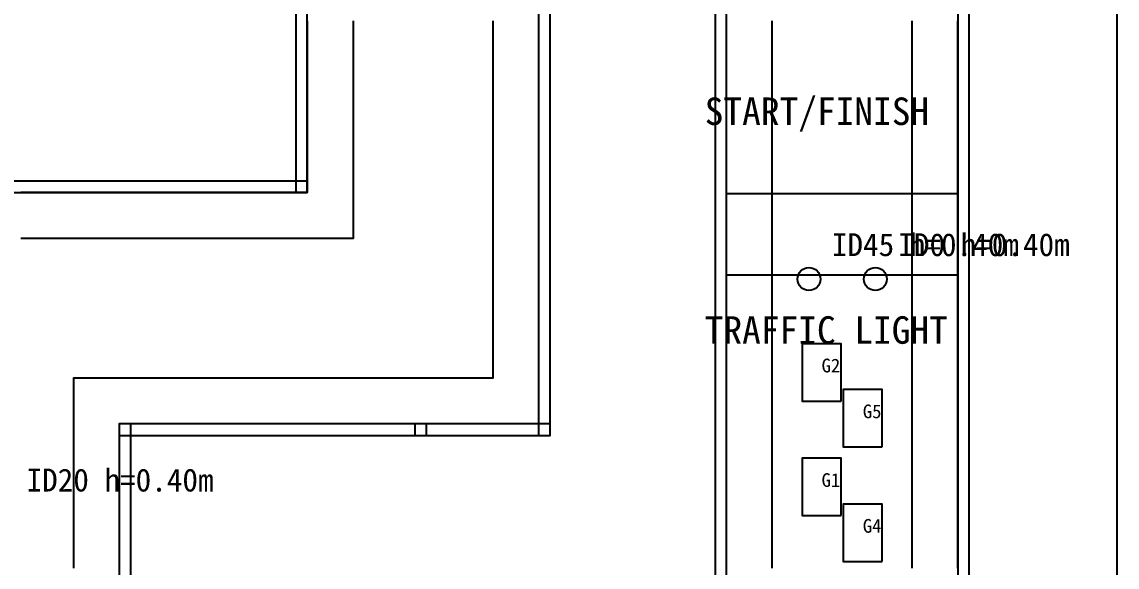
# Model space of a CAD drawing. Header units: metres. Extents: x 0 to 11, y 0 to 14.5.
# Drawn here: x 6.22 to 11, y 4.87 to 7.25 of the extents above; entities that cross this region are included whole.
import ezdxf

# ---------------------------------------------------------------- set-up
doc = ezdxf.new("R2010")
doc.units = ezdxf.units.M
for name, color, linetype in [('FEATURES', 2, 'Continuous'), ('GRASS', 3, 'Continuous'), ('GRID', 6, 'Continuous'), ('HALL', 5, 'Continuous'), ('MARKERS', 1, 'Continuous'), ('TRACK', 7, 'Continuous'), ('WALLS', 8, 'Continuous')]:
    doc.layers.add(name, color=color, linetype=linetype)

msp = doc.modelspace()

# ---------------------------------------------------------------- linework, layer by layer
at = {"layer": 'FEATURES'}
for p, q in [((10.305, 6.5), (9.295, 6.5)), ((10.305, 6.145), (9.295, 6.145))]:
    msp.add_line(p, q, dxfattribs=at)
at = {"layer": 'GRASS'}
for points in [[(7.465, 7.2544), (7.465, 7.2444), (7.465, 7.2345), (7.465, 7.2245), (7.465, 7.2145), (7.465, 7.2045), (7.465, 7.1945), (7.465, 7.1845), (7.465, 7.1745), (7.465, 7.1645), (7.465, 7.1545), (7.465, 7.1445), (7.465, 7.1345), (7.465, 7.1245), (7.465, 7.1145), (7.465, 7.1046), (7.465, 7.0946), (7.465, 7.0846), (7.465, 7.0746), (7.465, 7.0646), (7.465, 7.0546), (7.465, 7.0446), (7.465, 7.0346), (7.465, 7.0246), (7.465, 7.0146), (7.465, 7.0046), (7.465, 6.9946), (7.465, 6.9846), (7.465, 6.9746), (7.465, 6.9647), (7.465, 6.9547), (7.465, 6.9447), (7.465, 6.9347), (7.465, 6.9247), (7.465, 6.9147), (7.465, 6.9047), (7.465, 6.8947), (7.465, 6.8847), (7.465, 6.8747), (7.465, 6.8647), (7.465, 6.8547), (7.465, 6.8447), (7.465, 6.8348), (7.465, 6.8248), (7.465, 6.8148), (7.465, 6.8048), (7.465, 6.7948), (7.465, 6.7848), (7.465, 6.7748), (7.465, 6.7648), (7.465, 6.7548), (7.465, 6.7448), (7.465, 6.7348), (7.465, 6.7248), (7.465, 6.7148), (7.465, 6.7049), (7.465, 6.6949), (7.465, 6.6849), (7.465, 6.6749), (7.465, 6.6649), (7.465, 6.6549), (7.465, 6.6449), (7.465, 6.6349), (7.465, 6.6249), (7.465, 6.6149), (7.465, 6.6049), (7.465, 6.5949), (7.465, 6.5849), (7.465, 6.5749), (7.465, 6.565), (7.465, 6.555), (7.465, 6.545), (7.465, 6.535), (7.465, 6.525), (7.465, 6.515), (7.465, 6.505), (7.455, 6.505), (7.445, 6.505), (7.435, 6.505), (7.425, 6.505), (7.415, 6.505), (7.405, 6.505), (7.395, 6.505), (7.385, 6.505), (7.375, 6.505), (7.365, 6.505), (7.355, 6.505), (7.345, 6.505), (7.335, 6.505), (7.325, 6.505), (7.315, 6.505), (7.305, 6.505), (7.295, 6.505), (7.285, 6.505), (7.275, 6.505), (7.265, 6.505), (7.255, 6.505), (7.245, 6.505), (7.235, 6.505), (7.225, 6.505), (7.215, 6.505), (7.205, 6.505), (7.195, 6.505), (7.185, 6.505), (7.175, 6.505), (7.165, 6.505), (7.155, 6.505), (7.145, 6.505), (7.135, 6.505), (7.125, 6.505), (7.115, 6.505), (7.105, 6.505), (7.095, 6.505), (7.085, 6.505), (7.075, 6.505), (7.065, 6.505), (7.055, 6.505), (7.045, 6.505), (7.035, 6.505), (7.025, 6.505), (7.015, 6.505), (7.005, 6.505), (6.995, 6.505), (6.985, 6.505), (6.975, 6.505), (6.965, 6.505), (6.955, 6.505), (6.945, 6.505), (6.935, 6.505), (6.925, 6.505), (6.915, 6.505), (6.905, 6.505), (6.895, 6.505), (6.885, 6.505), (6.875, 6.505), (6.865, 6.505), (6.855, 6.505), (6.845, 6.505), (6.835, 6.505), (6.825, 6.505), (6.815, 6.505), (6.805, 6.505), (6.795, 6.505), (6.785, 6.505), (6.775, 6.505), (6.765, 6.505), (6.755, 6.505), (6.745, 6.505), (6.735, 6.505), (6.725, 6.505), (6.715, 6.505), (6.705, 6.505), (6.695, 6.505), (6.685, 6.505), (6.675, 6.505), (6.665, 6.505), (6.655, 6.505), (6.645, 6.505), (6.635, 6.505), (6.625, 6.505), (6.615, 6.505), (6.605, 6.505), (6.595, 6.505), (6.585, 6.505), (6.575, 6.505), (6.565, 6.505), (6.555, 6.505), (6.545, 6.505), (6.535, 6.505), (6.525, 6.505), (6.515, 6.505), (6.505, 6.505), (6.495, 6.505), (6.485, 6.505), (6.475, 6.505), (6.465, 6.505), (6.455, 6.505), (6.445, 6.505), (6.435, 6.505), (6.425, 6.505), (6.415, 6.505), (6.405, 6.505), (6.395, 6.505), (6.385, 6.505), (6.375, 6.505), (6.365, 6.505), (6.355, 6.505), (6.345, 6.505), (6.335, 6.505), (6.325, 6.505), (6.315, 6.505), (6.305, 6.505), (6.295, 6.505), (6.285, 6.505), (6.275, 6.505), (6.265, 6.505), (6.255, 6.505), (6.245, 6.505), (6.235, 6.505), (6.225, 6.505), (6.215, 6.505)], [(8.475, 7.255), (8.475, 7.245), (8.475, 7.235), (8.475, 7.225), (8.475, 7.215), (8.475, 7.205), (8.475, 7.195), (8.475, 7.185), (8.475, 7.175), (8.475, 7.165), (8.475, 7.155), (8.475, 7.145), (8.475, 7.135), (8.475, 7.125), (8.475, 7.115), (8.475, 7.105), (8.475, 7.095), (8.475, 7.085), (8.475, 7.075), (8.475, 7.065), (8.475, 7.055), (8.475, 7.045), (8.475, 7.035), (8.475, 7.025), (8.475, 7.015), (8.475, 7.005), (8.475, 6.995), (8.475, 6.985), (8.475, 6.975), (8.475, 6.965), (8.475, 6.955), (8.475, 6.945), (8.475, 6.935), (8.475, 6.925), (8.475, 6.915), (8.475, 6.905), (8.475, 6.895), (8.475, 6.885), (8.475, 6.875), (8.475, 6.865), (8.475, 6.855), (8.475, 6.845), (8.475, 6.835), (8.475, 6.825), (8.475, 6.815), (8.475, 6.805), (8.475, 6.795), (8.475, 6.785), (8.475, 6.775), (8.475, 6.765), (8.475, 6.755), (8.475, 6.745), (8.475, 6.735), (8.475, 6.725), (8.475, 6.715), (8.475, 6.705), (8.475, 6.695), (8.475, 6.685), (8.475, 6.675), (8.475, 6.665), (8.475, 6.655), (8.475, 6.645), (8.475, 6.635), (8.475, 6.625), (8.475, 6.615), (8.475, 6.605), (8.475, 6.595), (8.475, 6.585), (8.475, 6.575), (8.475, 6.565), (8.475, 6.555), (8.475, 6.545), (8.475, 6.535), (8.475, 6.525), (8.475, 6.515), (8.475, 6.505), (8.475, 6.495), (8.475, 6.485), (8.475, 6.475), (8.475, 6.465), (8.475, 6.455), (8.475, 6.445), (8.475, 6.435), (8.475, 6.425), (8.475, 6.415), (8.475, 6.405), (8.475, 6.395), (8.475, 6.385), (8.475, 6.375), (8.475, 6.365), (8.475, 6.355), (8.475, 6.345), (8.475, 6.335), (8.475, 6.325), (8.475, 6.315), (8.475, 6.305), (8.475, 6.295), (8.475, 6.285), (8.475, 6.275), (8.475, 6.265), (8.475, 6.255), (8.475, 6.245), (8.475, 6.235), (8.475, 6.225), (8.475, 6.215), (8.475, 6.205), (8.475, 6.195), (8.475, 6.185), (8.475, 6.175), (8.475, 6.165), (8.475, 6.155), (8.475, 6.145), (8.475, 6.135), (8.475, 6.125), (8.475, 6.115), (8.475, 6.105), (8.475, 6.095), (8.475, 6.085), (8.475, 6.075), (8.475, 6.065), (8.475, 6.055), (8.475, 6.045), (8.475, 6.035), (8.475, 6.025), (8.475, 6.015), (8.475, 6.005), (8.475, 5.995), (8.475, 5.985), (8.475, 5.975), (8.475, 5.965), (8.475, 5.955), (8.475, 5.945), (8.475, 5.935), (8.475, 5.925), (8.475, 5.915), (8.475, 5.905), (8.475, 5.895), (8.475, 5.885), (8.475, 5.875), (8.475, 5.865), (8.475, 5.855), (8.475, 5.845), (8.475, 5.835), (8.475, 5.825), (8.475, 5.815), (8.475, 5.805), (8.475, 5.795), (8.475, 5.785), (8.475, 5.775), (8.475, 5.765), (8.475, 5.755), (8.475, 5.745), (8.475, 5.735), (8.475, 5.725), (8.475, 5.715), (8.475, 5.705), (8.475, 5.695), (8.475, 5.685), (8.475, 5.675), (8.475, 5.665), (8.475, 5.655), (8.475, 5.645), (8.475, 5.635), (8.475, 5.625), (8.475, 5.615), (8.475, 5.605), (8.475, 5.595), (8.475, 5.585), (8.475, 5.575), (8.475, 5.565), (8.475, 5.555), (8.475, 5.545), (8.475, 5.535), (8.475, 5.525), (8.475, 5.515), (8.475, 5.505), (8.475, 5.495), (8.4651, 5.495), (8.4552, 5.495), (8.4453, 5.495), (8.4354, 5.495), (8.4255, 5.495), (8.4156, 5.495), (8.4057, 5.495), (8.3958, 5.495), (8.3859, 5.495), (8.376, 5.495), (8.3661, 5.495), (8.3562, 5.495), (8.3463, 5.495), (8.3363, 5.495), (8.3264, 5.495), (8.3165, 5.495), (8.3066, 5.495), (8.2967, 5.495), (8.2868, 5.495), (8.2769, 5.495), (8.267, 5.495), (8.2571, 5.495), (8.2472, 5.495), (8.2373, 5.495), (8.2274, 5.495), (8.2175, 5.495), (8.2076, 5.495), (8.1977, 5.495), (8.1878, 5.495), (8.1779, 5.495), (8.168, 5.495), (8.1581, 5.495), (8.1482, 5.495), (8.1383, 5.495), (8.1284, 5.495), (8.1185, 5.495), (8.1086, 5.495), (8.0987, 5.495), (8.0888, 5.495), (8.0788, 5.495), (8.0689, 5.495), (8.059, 5.495), (8.0491, 5.495), (8.0392, 5.495), (8.0293, 5.495), (8.0194, 5.495), (8.0095, 5.495), (7.9996, 5.495), (7.9897, 5.495), (7.9798, 5.495), (7.9699, 5.495), (7.96, 5.495), (7.95, 5.495), (7.9401, 5.495), (7.9301, 5.495), (7.9202, 5.495), (7.9102, 5.495), (7.9002, 5.495), (7.8903, 5.495), (7.8803, 5.495), (7.8703, 5.495), (7.8604, 5.495), (7.8504, 5.495), (7.8405, 5.495), (7.8305, 5.495), (7.8205, 5.495), (7.8106, 5.495), (7.8006, 5.495), (7.7906, 5.495), (7.7807, 5.495), (7.7707, 5.495), (7.7608, 5.495), (7.7508, 5.495), (7.7408, 5.495), (7.7309, 5.495), (7.7209, 5.495), (7.7109, 5.495), (7.701, 5.495), (7.691, 5.495), (7.6811, 5.495), (7.6711, 5.495), (7.6611, 5.495), (7.6512, 5.495), (7.6412, 5.495), (7.6313, 5.495), (7.6213, 5.495), (7.6113, 5.495), (7.6014, 5.495), (7.5914, 5.495), (7.5814, 5.495), (7.5715, 5.495), (7.5615, 5.495), (7.5516, 5.495), (7.5416, 5.495), (7.5316, 5.495), (7.5217, 5.495), (7.5117, 5.495), (7.5017, 5.495), (7.4918, 5.495), (7.4818, 5.495), (7.4719, 5.495), (7.4619, 5.495), (7.4519, 5.495), (7.442, 5.495), (7.432, 5.495), (7.422, 5.495), (7.4121, 5.495), (7.4021, 5.495), (7.3922, 5.495), (7.3822, 5.495), (7.3722, 5.495), (7.3623, 5.495), (7.3523, 5.495), (7.3423, 5.495), (7.3324, 5.495), (7.3224, 5.495), (7.3125, 5.495), (7.3025, 5.495), (7.2925, 5.495), (7.2826, 5.495), (7.2726, 5.495), (7.2627, 5.495), (7.2527, 5.495), (7.2427, 5.495), (7.2328, 5.495), (7.2228, 5.495), (7.2128, 5.495), (7.2029, 5.495), (7.1929, 5.495), (7.183, 5.495), (7.173, 5.495), (7.163, 5.495), (7.1531, 5.495), (7.1431, 5.495), (7.1331, 5.495), (7.1232, 5.495), (7.1132, 5.495), (7.1033, 5.495), (7.0933, 5.495), (7.0833, 5.495), (7.0734, 5.495), (7.0634, 5.495), (7.0534, 5.495), (7.0435, 5.495), (7.0335, 5.495), (7.0236, 5.495), (7.0136, 5.495), (7.0036, 5.495), (6.9937, 5.495), (6.9837, 5.495), (6.9738, 5.495), (6.9638, 5.495), (6.9538, 5.495), (6.9439, 5.495), (6.9339, 5.495), (6.9239, 5.495), (6.914, 5.495), (6.904, 5.495), (6.8941, 5.495), (6.8841, 5.495), (6.8741, 5.495), (6.8642, 5.495), (6.8542, 5.495), (6.8442, 5.495), (6.8343, 5.495), (6.8243, 5.495), (6.8144, 5.495), (6.8044, 5.495), (6.7944, 5.495), (6.7845, 5.495), (6.7745, 5.495), (6.7645, 5.495), (6.7546, 5.495), (6.7446, 5.495), (6.7347, 5.495), (6.7247, 5.495), (6.7147, 5.495), (6.7048, 5.495), (6.6948, 5.495), (6.6848, 5.495), (6.6749, 5.495), (6.6649, 5.495), (6.655, 5.495), (6.645, 5.495), (6.645, 5.485), (6.645, 5.475), (6.645, 5.465), (6.645, 5.455), (6.645, 5.445), (6.645, 5.435), (6.645, 5.425), (6.645, 5.415), (6.645, 5.405), (6.645, 5.395), (6.645, 5.385), (6.645, 5.375), (6.645, 5.365), (6.645, 5.355), (6.645, 5.345), (6.645, 5.335), (6.645, 5.325), (6.645, 5.315), (6.645, 5.305), (6.645, 5.295), (6.645, 5.285), (6.645, 5.275), (6.645, 5.265), (6.645, 5.255), (6.645, 5.245), (6.645, 5.235), (6.645, 5.225), (6.645, 5.215), (6.645, 5.205), (6.645, 5.195), (6.645, 5.185), (6.645, 5.175), (6.645, 5.165), (6.645, 5.155), (6.645, 5.145), (6.645, 5.135), (6.645, 5.125), (6.645, 5.115), (6.645, 5.105), (6.645, 5.095), (6.645, 5.085), (6.645, 5.075), (6.645, 5.065), (6.645, 5.055), (6.645, 5.045), (6.645, 5.035), (6.645, 5.025), (6.645, 5.015), (6.645, 5.005), (6.645, 4.995), (6.645, 4.985), (6.645, 4.975), (6.645, 4.965), (6.645, 4.955), (6.645, 4.945), (6.645, 4.935), (6.645, 4.925), (6.645, 4.915), (6.645, 4.905), (6.645, 4.895), (6.645, 4.885), (6.645, 4.875), (6.645, 4.865)], [(9.295, 4.865), (9.295, 4.875), (9.295, 4.885), (9.295, 4.895), (9.295, 4.905), (9.295, 4.915), (9.295, 4.925), (9.295, 4.935), (9.295, 4.945), (9.295, 4.955), (9.295, 4.965), (9.295, 4.975), (9.295, 4.985), (9.295, 4.995), (9.295, 5.005), (9.295, 5.015), (9.295, 5.025), (9.295, 5.035), (9.295, 5.045), (9.295, 5.055), (9.295, 5.065), (9.295, 5.075), (9.295, 5.085), (9.295, 5.095), (9.295, 5.105), (9.295, 5.115), (9.295, 5.125), (9.295, 5.135), (9.295, 5.145), (9.295, 5.155), (9.295, 5.165), (9.295, 5.175), (9.295, 5.185), (9.295, 5.195), (9.295, 5.205), (9.295, 5.215), (9.295, 5.225), (9.295, 5.235), (9.295, 5.245), (9.295, 5.255), (9.295, 5.265), (9.295, 5.275), (9.295, 5.285), (9.295, 5.295), (9.295, 5.305), (9.295, 5.315), (9.295, 5.325), (9.295, 5.335), (9.295, 5.345), (9.295, 5.355), (9.295, 5.365), (9.295, 5.375), (9.295, 5.385), (9.295, 5.395), (9.295, 5.405), (9.295, 5.415), (9.295, 5.425), (9.295, 5.435), (9.295, 5.445), (9.295, 5.455), (9.295, 5.465), (9.295, 5.475), (9.295, 5.485), (9.295, 5.495), (9.295, 5.505), (9.295, 5.515), (9.295, 5.525), (9.295, 5.535), (9.295, 5.545), (9.295, 5.555), (9.295, 5.565), (9.295, 5.575), (9.295, 5.585), (9.295, 5.595), (9.295, 5.605), (9.295, 5.615), (9.295, 5.625), (9.295, 5.635), (9.295, 5.645), (9.295, 5.655), (9.295, 5.665), (9.295, 5.675), (9.295, 5.685), (9.295, 5.695), (9.295, 5.705), (9.295, 5.715), (9.295, 5.725), (9.295, 5.735), (9.295, 5.745), (9.295, 5.755), (9.295, 5.765), (9.295, 5.775), (9.295, 5.785), (9.295, 5.795), (9.295, 5.805), (9.295, 5.815), (9.295, 5.825), (9.295, 5.835), (9.295, 5.845), (9.295, 5.855), (9.295, 5.865), (9.295, 5.875), (9.295, 5.885), (9.295, 5.895), (9.295, 5.905), (9.295, 5.915), (9.295, 5.925), (9.295, 5.935), (9.295, 5.945), (9.295, 5.955), (9.295, 5.965), (9.295, 5.975), (9.295, 5.985), (9.295, 5.995), (9.295, 6.005), (9.295, 6.015), (9.295, 6.025), (9.295, 6.035), (9.295, 6.045), (9.295, 6.055), (9.295, 6.065), (9.295, 6.075), (9.295, 6.085), (9.295, 6.095), (9.295, 6.105), (9.295, 6.115), (9.295, 6.125), (9.295, 6.135), (9.295, 6.145), (9.295, 6.155), (9.295, 6.165), (9.295, 6.175), (9.295, 6.185), (9.295, 6.195), (9.295, 6.205), (9.295, 6.215), (9.295, 6.225), (9.295, 6.235), (9.295, 6.245), (9.295, 6.255), (9.295, 6.265), (9.295, 6.275), (9.295, 6.285), (9.295, 6.295), (9.295, 6.305), (9.295, 6.315), (9.295, 6.325), (9.295, 6.335), (9.295, 6.345), (9.295, 6.355), (9.295, 6.365), (9.295, 6.375), (9.295, 6.385), (9.295, 6.395), (9.295, 6.405), (9.295, 6.415), (9.295, 6.425), (9.295, 6.435), (9.295, 6.445), (9.295, 6.455), (9.295, 6.465), (9.295, 6.475), (9.295, 6.485), (9.295, 6.495), (9.295, 6.505), (9.295, 6.515), (9.295, 6.525), (9.295, 6.535), (9.295, 6.545), (9.295, 6.555), (9.295, 6.565), (9.295, 6.575), (9.295, 6.585), (9.295, 6.595), (9.295, 6.605), (9.295, 6.615), (9.295, 6.625), (9.295, 6.635), (9.295, 6.645), (9.295, 6.655), (9.295, 6.665), (9.295, 6.675), (9.295, 6.685), (9.295, 6.695), (9.295, 6.705), (9.295, 6.715), (9.295, 6.725), (9.295, 6.735), (9.295, 6.745), (9.295, 6.755), (9.295, 6.765), (9.295, 6.775), (9.295, 6.785), (9.295, 6.795), (9.295, 6.805), (9.295, 6.815), (9.295, 6.825), (9.295, 6.835), (9.295, 6.845), (9.295, 6.855), (9.295, 6.865), (9.295, 6.875), (9.295, 6.885), (9.295, 6.895), (9.295, 6.905), (9.295, 6.915), (9.295, 6.925), (9.295, 6.935), (9.295, 6.945), (9.295, 6.955), (9.295, 6.965), (9.295, 6.975), (9.295, 6.985), (9.295, 6.995), (9.295, 7.005), (9.295, 7.015), (9.295, 7.025), (9.295, 7.035), (9.295, 7.045), (9.295, 7.055), (9.295, 7.065), (9.295, 7.075), (9.295, 7.085), (9.295, 7.095), (9.295, 7.105), (9.295, 7.115), (9.295, 7.125), (9.295, 7.135), (9.295, 7.145), (9.295, 7.155), (9.295, 7.165), (9.295, 7.175), (9.295, 7.185), (9.295, 7.195), (9.295, 7.205), (9.295, 7.215), (9.295, 7.225), (9.295, 7.235), (9.295, 7.245), (9.295, 7.255)], [(10.305, 4.865), (10.305, 4.875), (10.305, 4.885), (10.305, 4.895), (10.305, 4.905), (10.305, 4.915), (10.305, 4.925), (10.305, 4.935), (10.305, 4.945), (10.305, 4.955), (10.305, 4.965), (10.305, 4.975), (10.305, 4.985), (10.305, 4.995), (10.305, 5.005), (10.305, 5.015), (10.305, 5.025), (10.305, 5.035), (10.305, 5.045), (10.305, 5.055), (10.305, 5.065), (10.305, 5.075), (10.305, 5.085), (10.305, 5.095), (10.305, 5.105), (10.305, 5.115), (10.305, 5.125), (10.305, 5.135), (10.305, 5.145), (10.305, 5.155), (10.305, 5.165), (10.305, 5.175), (10.305, 5.185), (10.305, 5.195), (10.305, 5.205), (10.305, 5.215), (10.305, 5.225), (10.305, 5.235), (10.305, 5.245), (10.305, 5.255), (10.305, 5.265), (10.305, 5.275), (10.305, 5.285), (10.305, 5.295), (10.305, 5.305), (10.305, 5.315), (10.305, 5.325), (10.305, 5.335), (10.305, 5.345), (10.305, 5.355), (10.305, 5.365), (10.305, 5.375), (10.305, 5.385), (10.305, 5.395), (10.305, 5.405), (10.305, 5.415), (10.305, 5.425), (10.305, 5.435), (10.305, 5.445), (10.305, 5.455), (10.305, 5.465), (10.305, 5.475), (10.305, 5.485), (10.305, 5.495), (10.305, 5.505), (10.305, 5.515), (10.305, 5.525), (10.305, 5.535), (10.305, 5.545), (10.305, 5.555), (10.305, 5.565), (10.305, 5.575), (10.305, 5.585), (10.305, 5.595), (10.305, 5.605), (10.305, 5.615), (10.305, 5.625), (10.305, 5.635), (10.305, 5.645), (10.305, 5.655), (10.305, 5.665), (10.305, 5.675), (10.305, 5.685), (10.305, 5.695), (10.305, 5.705), (10.305, 5.715), (10.305, 5.725), (10.305, 5.735), (10.305, 5.745), (10.305, 5.755), (10.305, 5.765), (10.305, 5.775), (10.305, 5.785), (10.305, 5.795), (10.305, 5.805), (10.305, 5.815), (10.305, 5.825), (10.305, 5.835), (10.305, 5.845), (10.305, 5.855), (10.305, 5.865), (10.305, 5.875), (10.305, 5.885), (10.305, 5.895), (10.305, 5.905), (10.305, 5.915), (10.305, 5.925), (10.305, 5.935), (10.305, 5.945), (10.305, 5.955), (10.305, 5.965), (10.305, 5.975), (10.305, 5.985), (10.305, 5.995), (10.305, 6.005), (10.305, 6.015), (10.305, 6.025), (10.305, 6.035), (10.305, 6.045), (10.305, 6.055), (10.305, 6.065), (10.305, 6.075), (10.305, 6.085), (10.305, 6.095), (10.305, 6.105), (10.305, 6.115), (10.305, 6.125), (10.305, 6.135), (10.305, 6.145), (10.305, 6.155), (10.305, 6.165), (10.305, 6.175), (10.305, 6.185), (10.305, 6.195), (10.305, 6.205), (10.305, 6.215), (10.305, 6.225), (10.305, 6.235), (10.305, 6.245), (10.305, 6.255), (10.305, 6.265), (10.305, 6.275), (10.305, 6.285), (10.305, 6.295), (10.305, 6.305), (10.305, 6.315), (10.305, 6.325), (10.305, 6.335), (10.305, 6.345), (10.305, 6.355), (10.305, 6.365), (10.305, 6.375), (10.305, 6.385), (10.305, 6.395), (10.305, 6.405), (10.305, 6.415), (10.305, 6.425), (10.305, 6.435), (10.305, 6.445), (10.305, 6.455), (10.305, 6.465), (10.305, 6.475), (10.305, 6.485), (10.305, 6.495), (10.305, 6.505), (10.305, 6.515), (10.305, 6.525), (10.305, 6.535), (10.305, 6.545), (10.305, 6.555), (10.305, 6.565), (10.305, 6.575), (10.305, 6.585), (10.305, 6.595), (10.305, 6.605), (10.305, 6.615), (10.305, 6.625), (10.305, 6.635), (10.305, 6.645), (10.305, 6.655), (10.305, 6.665), (10.305, 6.675), (10.305, 6.685), (10.305, 6.695), (10.305, 6.705), (10.305, 6.715), (10.305, 6.725), (10.305, 6.735), (10.305, 6.745), (10.305, 6.755), (10.305, 6.765), (10.305, 6.775), (10.305, 6.785), (10.305, 6.795), (10.305, 6.805), (10.305, 6.815), (10.305, 6.825), (10.305, 6.835), (10.305, 6.845), (10.305, 6.855), (10.305, 6.865), (10.305, 6.875), (10.305, 6.885), (10.305, 6.895), (10.305, 6.905), (10.305, 6.915), (10.305, 6.925), (10.305, 6.935), (10.305, 6.945), (10.305, 6.955), (10.305, 6.965), (10.305, 6.975), (10.305, 6.985), (10.305, 6.995), (10.305, 7.005), (10.305, 7.015), (10.305, 7.025), (10.305, 7.035), (10.305, 7.045), (10.305, 7.055), (10.305, 7.065), (10.305, 7.075), (10.305, 7.085), (10.305, 7.095), (10.305, 7.105), (10.305, 7.115), (10.305, 7.125), (10.305, 7.135), (10.305, 7.145), (10.305, 7.155), (10.305, 7.165), (10.305, 7.175), (10.305, 7.185), (10.305, 7.195), (10.305, 7.205), (10.305, 7.215), (10.305, 7.225), (10.305, 7.235), (10.305, 7.245), (10.305, 7.255)]]:
    msp.add_lwpolyline(points, dxfattribs=at)
at = {"layer": 'GRID'}
for points in [[(9.795, 5.595), (9.795, 5.845), (9.625, 5.845), (9.625, 5.595), (9.795, 5.595)], [(9.975, 5.395), (9.975, 5.645), (9.805, 5.645), (9.805, 5.395), (9.975, 5.395)], [(9.795, 5.095), (9.795, 5.345), (9.625, 5.345), (9.625, 5.095), (9.795, 5.095)], [(9.975, 4.895), (9.975, 5.145), (9.805, 5.145), (9.805, 4.895), (9.975, 4.895)]]:
    msp.add_lwpolyline(points, dxfattribs=at)
at = {"layer": 'HALL'}
msp.add_lwpolyline([(0, 0), (11, 0), (11, 14.5), (0, 14.5), (0, 0)], dxfattribs=at)
at = {"layer": 'MARKERS'}
for centre in [(9.655, 6.1275), (9.945, 6.1275)]:
    msp.add_circle(centre, 0.05, dxfattribs=at)
at = {"layer": 'TRACK'}
for points in [[(7.665, 7.2543), (7.665, 7.2443), (7.665, 7.2343), (7.665, 7.2243), (7.665, 7.2143), (7.665, 7.2043), (7.665, 7.1944), (7.665, 7.1844), (7.665, 7.1744), (7.665, 7.1644), (7.665, 7.1544), (7.665, 7.1444), (7.665, 7.1344), (7.665, 7.1244), (7.665, 7.1144), (7.665, 7.1044), (7.665, 7.0944), (7.665, 7.0844), (7.665, 7.0744), (7.665, 7.0644), (7.665, 7.0545), (7.665, 7.0445), (7.665, 7.0345), (7.665, 7.0245), (7.665, 7.0145), (7.665, 7.0045), (7.665, 6.9945), (7.665, 6.9845), (7.665, 6.9745), (7.665, 6.9645), (7.665, 6.9545), (7.665, 6.9445), (7.665, 6.9345), (7.665, 6.9246), (7.665, 6.9146), (7.665, 6.9046), (7.665, 6.8946), (7.665, 6.8846), (7.665, 6.8746), (7.665, 6.8646), (7.665, 6.8546), (7.665, 6.8446), (7.665, 6.8346), (7.665, 6.8246), (7.665, 6.8146), (7.665, 6.8046), (7.665, 6.7946), (7.665, 6.7847), (7.665, 6.7747), (7.665, 6.7647), (7.665, 6.7547), (7.665, 6.7447), (7.665, 6.7347), (7.665, 6.7247), (7.665, 6.7147), (7.665, 6.7047), (7.665, 6.6947), (7.665, 6.6847), (7.665, 6.6747), (7.665, 6.6647), (7.665, 6.6547), (7.665, 6.6448), (7.665, 6.6348), (7.665, 6.6248), (7.665, 6.6148), (7.665, 6.6048), (7.665, 6.5948), (7.665, 6.5848), (7.665, 6.5748), (7.665, 6.5648), (7.665, 6.5548), (7.665, 6.5448), (7.665, 6.5348), (7.665, 6.5248), (7.665, 6.5148), (7.665, 6.5049), (7.665, 6.4949), (7.665, 6.4849), (7.665, 6.4749), (7.665, 6.4649), (7.665, 6.4549), (7.665, 6.4449), (7.665, 6.4349), (7.665, 6.4249), (7.665, 6.4149), (7.665, 6.4049), (7.665, 6.3949), (7.665, 6.3849), (7.665, 6.3749), (7.665, 6.365), (7.665, 6.355), (7.665, 6.345), (7.665, 6.335), (7.665, 6.325), (7.665, 6.315), (7.665, 6.305), (7.655, 6.305), (7.645, 6.305), (7.635, 6.305), (7.625, 6.305), (7.615, 6.305), (7.605, 6.305), (7.595, 6.305), (7.585, 6.305), (7.575, 6.305), (7.565, 6.305), (7.555, 6.305), (7.545, 6.305), (7.535, 6.305), (7.525, 6.305), (7.515, 6.305), (7.505, 6.305), (7.495, 6.305), (7.485, 6.305), (7.475, 6.305), (7.465, 6.305), (7.455, 6.305), (7.445, 6.305), (7.435, 6.305), (7.425, 6.305), (7.415, 6.305), (7.405, 6.305), (7.395, 6.305), (7.385, 6.305), (7.375, 6.305), (7.365, 6.305), (7.355, 6.305), (7.345, 6.305), (7.335, 6.305), (7.325, 6.305), (7.315, 6.305), (7.305, 6.305), (7.295, 6.305), (7.285, 6.305), (7.275, 6.305), (7.265, 6.305), (7.255, 6.305), (7.245, 6.305), (7.235, 6.305), (7.225, 6.305), (7.215, 6.305), (7.205, 6.305), (7.195, 6.305), (7.185, 6.305), (7.175, 6.305), (7.165, 6.305), (7.155, 6.305), (7.145, 6.305), (7.135, 6.305), (7.125, 6.305), (7.115, 6.305), (7.105, 6.305), (7.095, 6.305), (7.085, 6.305), (7.075, 6.305), (7.065, 6.305), (7.055, 6.305), (7.045, 6.305), (7.035, 6.305), (7.025, 6.305), (7.015, 6.305), (7.005, 6.305), (6.995, 6.305), (6.985, 6.305), (6.975, 6.305), (6.965, 6.305), (6.955, 6.305), (6.945, 6.305), (6.935, 6.305), (6.925, 6.305), (6.915, 6.305), (6.905, 6.305), (6.895, 6.305), (6.885, 6.305), (6.875, 6.305), (6.865, 6.305), (6.855, 6.305), (6.845, 6.305), (6.835, 6.305), (6.825, 6.305), (6.815, 6.305), (6.805, 6.305), (6.795, 6.305), (6.785, 6.305), (6.775, 6.305), (6.765, 6.305), (6.755, 6.305), (6.745, 6.305), (6.735, 6.305), (6.725, 6.305), (6.715, 6.305), (6.705, 6.305), (6.695, 6.305), (6.685, 6.305), (6.675, 6.305), (6.665, 6.305), (6.655, 6.305), (6.645, 6.305), (6.635, 6.305), (6.625, 6.305), (6.615, 6.305), (6.605, 6.305), (6.595, 6.305), (6.585, 6.305), (6.575, 6.305), (6.565, 6.305), (6.555, 6.305), (6.545, 6.305), (6.535, 6.305), (6.525, 6.305), (6.515, 6.305), (6.505, 6.305), (6.495, 6.305), (6.485, 6.305), (6.475, 6.305), (6.465, 6.305), (6.455, 6.305), (6.445, 6.305), (6.435, 6.305), (6.425, 6.305), (6.415, 6.305), (6.405, 6.305), (6.395, 6.305), (6.385, 6.305), (6.375, 6.305), (6.365, 6.305), (6.355, 6.305), (6.345, 6.305), (6.335, 6.305), (6.325, 6.305), (6.315, 6.305), (6.305, 6.305), (6.295, 6.305), (6.285, 6.305), (6.275, 6.305), (6.265, 6.305), (6.255, 6.305), (6.245, 6.305), (6.235, 6.305), (6.225, 6.305), (6.215, 6.305)], [(8.275, 7.255), (8.275, 7.245), (8.275, 7.235), (8.275, 7.225), (8.275, 7.215), (8.275, 7.205), (8.275, 7.195), (8.275, 7.185), (8.275, 7.175), (8.275, 7.165), (8.275, 7.155), (8.275, 7.145), (8.275, 7.135), (8.275, 7.125), (8.275, 7.115), (8.275, 7.105), (8.275, 7.095), (8.275, 7.085), (8.275, 7.075), (8.275, 7.065), (8.275, 7.055), (8.275, 7.045), (8.275, 7.035), (8.275, 7.025), (8.275, 7.015), (8.275, 7.005), (8.275, 6.995), (8.275, 6.985), (8.275, 6.975), (8.275, 6.965), (8.275, 6.955), (8.275, 6.945), (8.275, 6.935), (8.275, 6.925), (8.275, 6.915), (8.275, 6.905), (8.275, 6.895), (8.275, 6.885), (8.275, 6.875), (8.275, 6.865), (8.275, 6.855), (8.275, 6.845), (8.275, 6.835), (8.275, 6.825), (8.275, 6.815), (8.275, 6.805), (8.275, 6.795), (8.275, 6.785), (8.275, 6.775), (8.275, 6.765), (8.275, 6.755), (8.275, 6.745), (8.275, 6.735), (8.275, 6.725), (8.275, 6.715), (8.275, 6.705), (8.275, 6.695), (8.275, 6.685), (8.275, 6.675), (8.275, 6.665), (8.275, 6.655), (8.275, 6.645), (8.275, 6.635), (8.275, 6.625), (8.275, 6.615), (8.275, 6.605), (8.275, 6.595), (8.275, 6.585), (8.275, 6.575), (8.275, 6.565), (8.275, 6.555), (8.275, 6.545), (8.275, 6.535), (8.275, 6.525), (8.275, 6.515), (8.275, 6.505), (8.275, 6.495), (8.275, 6.485), (8.275, 6.475), (8.275, 6.465), (8.275, 6.455), (8.275, 6.445), (8.275, 6.435), (8.275, 6.425), (8.275, 6.415), (8.275, 6.405), (8.275, 6.395), (8.275, 6.385), (8.275, 6.375), (8.275, 6.365), (8.275, 6.355), (8.275, 6.345), (8.275, 6.335), (8.275, 6.325), (8.275, 6.315), (8.275, 6.305), (8.275, 6.295), (8.275, 6.285), (8.275, 6.275), (8.275, 6.265), (8.275, 6.255), (8.275, 6.245), (8.275, 6.235), (8.275, 6.225), (8.275, 6.215), (8.275, 6.205), (8.275, 6.195), (8.275, 6.185), (8.275, 6.175), (8.275, 6.165), (8.275, 6.155), (8.275, 6.145), (8.275, 6.135), (8.275, 6.125), (8.275, 6.115), (8.275, 6.105), (8.275, 6.095), (8.275, 6.085), (8.275, 6.075), (8.275, 6.065), (8.275, 6.055), (8.275, 6.045), (8.275, 6.035), (8.275, 6.025), (8.275, 6.015), (8.275, 6.005), (8.275, 5.995), (8.275, 5.985), (8.275, 5.975), (8.275, 5.965), (8.275, 5.955), (8.275, 5.945), (8.275, 5.935), (8.275, 5.925), (8.275, 5.915), (8.275, 5.905), (8.275, 5.895), (8.275, 5.885), (8.275, 5.875), (8.275, 5.865), (8.275, 5.855), (8.275, 5.845), (8.275, 5.835), (8.275, 5.825), (8.275, 5.815), (8.275, 5.805), (8.275, 5.795), (8.275, 5.785), (8.275, 5.775), (8.275, 5.765), (8.275, 5.755), (8.275, 5.745), (8.275, 5.735), (8.275, 5.725), (8.275, 5.715), (8.275, 5.705), (8.275, 5.695), (8.2652, 5.695), (8.2553, 5.695), (8.2455, 5.695), (8.2356, 5.695), (8.2258, 5.695), (8.2159, 5.695), (8.2061, 5.695), (8.1963, 5.695), (8.1864, 5.695), (8.1766, 5.695), (8.1667, 5.695), (8.1569, 5.695), (8.147, 5.695), (8.1372, 5.695), (8.1273, 5.695), (8.1175, 5.695), (8.1077, 5.695), (8.0978, 5.695), (8.088, 5.695), (8.0781, 5.695), (8.0683, 5.695), (8.0584, 5.695), (8.0486, 5.695), (8.0388, 5.695), (8.0289, 5.695), (8.0191, 5.695), (8.0092, 5.695), (7.9994, 5.695), (7.9895, 5.695), (7.9797, 5.695), (7.9698, 5.695), (7.96, 5.695), (7.95, 5.695), (7.9401, 5.695), (7.9301, 5.695), (7.9201, 5.695), (7.9102, 5.695), (7.9002, 5.695), (7.8902, 5.695), (7.8803, 5.695), (7.8703, 5.695), (7.8603, 5.695), (7.8504, 5.695), (7.8404, 5.695), (7.8304, 5.695), (7.8205, 5.695), (7.8105, 5.695), (7.8005, 5.695), (7.7906, 5.695), (7.7806, 5.695), (7.7706, 5.695), (7.7607, 5.695), (7.7507, 5.695), (7.7407, 5.695), (7.7308, 5.695), (7.7208, 5.695), (7.7108, 5.695), (7.7009, 5.695), (7.6909, 5.695), (7.6809, 5.695), (7.671, 5.695), (7.661, 5.695), (7.651, 5.695), (7.6411, 5.695), (7.6311, 5.695), (7.6211, 5.695), (7.6112, 5.695), (7.6012, 5.695), (7.5912, 5.695), (7.5813, 5.695), (7.5713, 5.695), (7.5613, 5.695), (7.5513, 5.695), (7.5414, 5.695), (7.5314, 5.695), (7.5214, 5.695), (7.5115, 5.695), (7.5015, 5.695), (7.4915, 5.695), (7.4816, 5.695), (7.4716, 5.695), (7.4616, 5.695), (7.4517, 5.695), (7.4417, 5.695), (7.4317, 5.695), (7.4218, 5.695), (7.4118, 5.695), (7.4018, 5.695), (7.3919, 5.695), (7.3819, 5.695), (7.3719, 5.695), (7.362, 5.695), (7.352, 5.695), (7.342, 5.695), (7.3321, 5.695), (7.3221, 5.695), (7.3121, 5.695), (7.3022, 5.695), (7.2922, 5.695), (7.2822, 5.695), (7.2723, 5.695), (7.2623, 5.695), (7.2523, 5.695), (7.2424, 5.695), (7.2324, 5.695), (7.2224, 5.695), (7.2125, 5.695), (7.2025, 5.695), (7.1925, 5.695), (7.1826, 5.695), (7.1726, 5.695), (7.1626, 5.695), (7.1527, 5.695), (7.1427, 5.695), (7.1327, 5.695), (7.1228, 5.695), (7.1128, 5.695), (7.1028, 5.695), (7.0929, 5.695), (7.0829, 5.695), (7.0729, 5.695), (7.063, 5.695), (7.053, 5.695), (7.043, 5.695), (7.0331, 5.695), (7.0231, 5.695), (7.0131, 5.695), (7.0032, 5.695), (6.9932, 5.695), (6.9832, 5.695), (6.9733, 5.695), (6.9633, 5.695), (6.9533, 5.695), (6.9434, 5.695), (6.9334, 5.695), (6.9234, 5.695), (6.9135, 5.695), (6.9035, 5.695), (6.8935, 5.695), (6.8836, 5.695), (6.8736, 5.695), (6.8636, 5.695), (6.8537, 5.695), (6.8437, 5.695), (6.8337, 5.695), (6.8238, 5.695), (6.8138, 5.695), (6.8038, 5.695), (6.7938, 5.695), (6.7839, 5.695), (6.7739, 5.695), (6.7639, 5.695), (6.754, 5.695), (6.744, 5.695), (6.734, 5.695), (6.7241, 5.695), (6.7141, 5.695), (6.7041, 5.695), (6.6942, 5.695), (6.6842, 5.695), (6.6742, 5.695), (6.6643, 5.695), (6.6543, 5.695), (6.6443, 5.695), (6.6344, 5.695), (6.6244, 5.695), (6.6144, 5.695), (6.6045, 5.695), (6.5945, 5.695), (6.5845, 5.695), (6.5746, 5.695), (6.5646, 5.695), (6.5546, 5.695), (6.5447, 5.695), (6.5347, 5.695), (6.5247, 5.695), (6.5148, 5.695), (6.5048, 5.695), (6.4948, 5.695), (6.4849, 5.695), (6.4749, 5.695), (6.4649, 5.695), (6.455, 5.695), (6.445, 5.695), (6.445, 5.685), (6.445, 5.675), (6.445, 5.665), (6.445, 5.655), (6.445, 5.645), (6.445, 5.635), (6.445, 5.625), (6.445, 5.615), (6.445, 5.605), (6.445, 5.595), (6.445, 5.585), (6.445, 5.575), (6.445, 5.565), (6.445, 5.555), (6.445, 5.545), (6.445, 5.535), (6.445, 5.525), (6.445, 5.515), (6.445, 5.505), (6.445, 5.495), (6.445, 5.485), (6.445, 5.475), (6.445, 5.465), (6.445, 5.455), (6.445, 5.445), (6.445, 5.435), (6.445, 5.425), (6.445, 5.415), (6.445, 5.405), (6.445, 5.395), (6.445, 5.385), (6.445, 5.375), (6.445, 5.365), (6.445, 5.355), (6.445, 5.345), (6.445, 5.335), (6.445, 5.325), (6.445, 5.315), (6.445, 5.305), (6.445, 5.295), (6.445, 5.285), (6.445, 5.275), (6.445, 5.265), (6.445, 5.255), (6.445, 5.245), (6.445, 5.235), (6.445, 5.225), (6.445, 5.215), (6.445, 5.205), (6.445, 5.195), (6.445, 5.185), (6.445, 5.175), (6.445, 5.165), (6.445, 5.155), (6.445, 5.145), (6.445, 5.135), (6.445, 5.125), (6.445, 5.115), (6.445, 5.105), (6.445, 5.095), (6.445, 5.085), (6.445, 5.075), (6.445, 5.065), (6.445, 5.055), (6.445, 5.045), (6.445, 5.035), (6.445, 5.025), (6.445, 5.015), (6.445, 5.005), (6.445, 4.995), (6.445, 4.985), (6.445, 4.975), (6.445, 4.965), (6.445, 4.955), (6.445, 4.945), (6.445, 4.935), (6.445, 4.925), (6.445, 4.915), (6.445, 4.905), (6.445, 4.895), (6.445, 4.885), (6.445, 4.875), (6.445, 4.865)], [(9.495, 4.865), (9.495, 4.875), (9.495, 4.885), (9.495, 4.895), (9.495, 4.905), (9.495, 4.915), (9.495, 4.925), (9.495, 4.935), (9.495, 4.945), (9.495, 4.955), (9.495, 4.965), (9.495, 4.975), (9.495, 4.985), (9.495, 4.995), (9.495, 5.005), (9.495, 5.015), (9.495, 5.025), (9.495, 5.035), (9.495, 5.045), (9.495, 5.055), (9.495, 5.065), (9.495, 5.075), (9.495, 5.085), (9.495, 5.095), (9.495, 5.105), (9.495, 5.115), (9.495, 5.125), (9.495, 5.135), (9.495, 5.145), (9.495, 5.155), (9.495, 5.165), (9.495, 5.175), (9.495, 5.185), (9.495, 5.195), (9.495, 5.205), (9.495, 5.215), (9.495, 5.225), (9.495, 5.235), (9.495, 5.245), (9.495, 5.255), (9.495, 5.265), (9.495, 5.275), (9.495, 5.285), (9.495, 5.295), (9.495, 5.305), (9.495, 5.315), (9.495, 5.325), (9.495, 5.335), (9.495, 5.345), (9.495, 5.355), (9.495, 5.365), (9.495, 5.375), (9.495, 5.385), (9.495, 5.395), (9.495, 5.405), (9.495, 5.415), (9.495, 5.425), (9.495, 5.435), (9.495, 5.445), (9.495, 5.455), (9.495, 5.465), (9.495, 5.475), (9.495, 5.485), (9.495, 5.495), (9.495, 5.505), (9.495, 5.515), (9.495, 5.525), (9.495, 5.535), (9.495, 5.545), (9.495, 5.555), (9.495, 5.565), (9.495, 5.575), (9.495, 5.585), (9.495, 5.595), (9.495, 5.605), (9.495, 5.615), (9.495, 5.625), (9.495, 5.635), (9.495, 5.645), (9.495, 5.655), (9.495, 5.665), (9.495, 5.675), (9.495, 5.685), (9.495, 5.695), (9.495, 5.705), (9.495, 5.715), (9.495, 5.725), (9.495, 5.735), (9.495, 5.745), (9.495, 5.755), (9.495, 5.765), (9.495, 5.775), (9.495, 5.785), (9.495, 5.795), (9.495, 5.805), (9.495, 5.815), (9.495, 5.825), (9.495, 5.835), (9.495, 5.845), (9.495, 5.855), (9.495, 5.865), (9.495, 5.875), (9.495, 5.885), (9.495, 5.895), (9.495, 5.905), (9.495, 5.915), (9.495, 5.925), (9.495, 5.935), (9.495, 5.945), (9.495, 5.955), (9.495, 5.965), (9.495, 5.975), (9.495, 5.985), (9.495, 5.995), (9.495, 6.005), (9.495, 6.015), (9.495, 6.025), (9.495, 6.035), (9.495, 6.045), (9.495, 6.055), (9.495, 6.065), (9.495, 6.075), (9.495, 6.085), (9.495, 6.095), (9.495, 6.105), (9.495, 6.115), (9.495, 6.125), (9.495, 6.135), (9.495, 6.145), (9.495, 6.155), (9.495, 6.165), (9.495, 6.175), (9.495, 6.185), (9.495, 6.195), (9.495, 6.205), (9.495, 6.215), (9.495, 6.225), (9.495, 6.235), (9.495, 6.245), (9.495, 6.255), (9.495, 6.265), (9.495, 6.275), (9.495, 6.285), (9.495, 6.295), (9.495, 6.305), (9.495, 6.315), (9.495, 6.325), (9.495, 6.335), (9.495, 6.345), (9.495, 6.355), (9.495, 6.365), (9.495, 6.375), (9.495, 6.385), (9.495, 6.395), (9.495, 6.405), (9.495, 6.415), (9.495, 6.425), (9.495, 6.435), (9.495, 6.445), (9.495, 6.455), (9.495, 6.465), (9.495, 6.475), (9.495, 6.485), (9.495, 6.495), (9.495, 6.505), (9.495, 6.515), (9.495, 6.525), (9.495, 6.535), (9.495, 6.545), (9.495, 6.555), (9.495, 6.565), (9.495, 6.575), (9.495, 6.585), (9.495, 6.595), (9.495, 6.605), (9.495, 6.615), (9.495, 6.625), (9.495, 6.635), (9.495, 6.645), (9.495, 6.655), (9.495, 6.665), (9.495, 6.675), (9.495, 6.685), (9.495, 6.695), (9.495, 6.705), (9.495, 6.715), (9.495, 6.725), (9.495, 6.735), (9.495, 6.745), (9.495, 6.755), (9.495, 6.765), (9.495, 6.775), (9.495, 6.785), (9.495, 6.795), (9.495, 6.805), (9.495, 6.815), (9.495, 6.825), (9.495, 6.835), (9.495, 6.845), (9.495, 6.855), (9.495, 6.865), (9.495, 6.875), (9.495, 6.885), (9.495, 6.895), (9.495, 6.905), (9.495, 6.915), (9.495, 6.925), (9.495, 6.935), (9.495, 6.945), (9.495, 6.955), (9.495, 6.965), (9.495, 6.975), (9.495, 6.985), (9.495, 6.995), (9.495, 7.005), (9.495, 7.015), (9.495, 7.025), (9.495, 7.035), (9.495, 7.045), (9.495, 7.055), (9.495, 7.065), (9.495, 7.075), (9.495, 7.085), (9.495, 7.095), (9.495, 7.105), (9.495, 7.115), (9.495, 7.125), (9.495, 7.135), (9.495, 7.145), (9.495, 7.155), (9.495, 7.165), (9.495, 7.175), (9.495, 7.185), (9.495, 7.195), (9.495, 7.205), (9.495, 7.215), (9.495, 7.225), (9.495, 7.235), (9.495, 7.245), (9.495, 7.255)], [(10.105, 4.865), (10.105, 4.875), (10.105, 4.885), (10.105, 4.895), (10.105, 4.905), (10.105, 4.915), (10.105, 4.925), (10.105, 4.935), (10.105, 4.945), (10.105, 4.955), (10.105, 4.965), (10.105, 4.975), (10.105, 4.985), (10.105, 4.995), (10.105, 5.005), (10.105, 5.015), (10.105, 5.025), (10.105, 5.035), (10.105, 5.045), (10.105, 5.055), (10.105, 5.065), (10.105, 5.075), (10.105, 5.085), (10.105, 5.095), (10.105, 5.105), (10.105, 5.115), (10.105, 5.125), (10.105, 5.135), (10.105, 5.145), (10.105, 5.155), (10.105, 5.165), (10.105, 5.175), (10.105, 5.185), (10.105, 5.195), (10.105, 5.205), (10.105, 5.215), (10.105, 5.225), (10.105, 5.235), (10.105, 5.245), (10.105, 5.255), (10.105, 5.265), (10.105, 5.275), (10.105, 5.285), (10.105, 5.295), (10.105, 5.305), (10.105, 5.315), (10.105, 5.325), (10.105, 5.335), (10.105, 5.345), (10.105, 5.355), (10.105, 5.365), (10.105, 5.375), (10.105, 5.385), (10.105, 5.395), (10.105, 5.405), (10.105, 5.415), (10.105, 5.425), (10.105, 5.435), (10.105, 5.445), (10.105, 5.455), (10.105, 5.465), (10.105, 5.475), (10.105, 5.485), (10.105, 5.495), (10.105, 5.505), (10.105, 5.515), (10.105, 5.525), (10.105, 5.535), (10.105, 5.545), (10.105, 5.555), (10.105, 5.565), (10.105, 5.575), (10.105, 5.585), (10.105, 5.595), (10.105, 5.605), (10.105, 5.615), (10.105, 5.625), (10.105, 5.635), (10.105, 5.645), (10.105, 5.655), (10.105, 5.665), (10.105, 5.675), (10.105, 5.685), (10.105, 5.695), (10.105, 5.705), (10.105, 5.715), (10.105, 5.725), (10.105, 5.735), (10.105, 5.745), (10.105, 5.755), (10.105, 5.765), (10.105, 5.775), (10.105, 5.785), (10.105, 5.795), (10.105, 5.805), (10.105, 5.815), (10.105, 5.825), (10.105, 5.835), (10.105, 5.845), (10.105, 5.855), (10.105, 5.865), (10.105, 5.875), (10.105, 5.885), (10.105, 5.895), (10.105, 5.905), (10.105, 5.915), (10.105, 5.925), (10.105, 5.935), (10.105, 5.945), (10.105, 5.955), (10.105, 5.965), (10.105, 5.975), (10.105, 5.985), (10.105, 5.995), (10.105, 6.005), (10.105, 6.015), (10.105, 6.025), (10.105, 6.035), (10.105, 6.045), (10.105, 6.055), (10.105, 6.065), (10.105, 6.075), (10.105, 6.085), (10.105, 6.095), (10.105, 6.105), (10.105, 6.115), (10.105, 6.125), (10.105, 6.135), (10.105, 6.145), (10.105, 6.155), (10.105, 6.165), (10.105, 6.175), (10.105, 6.185), (10.105, 6.195), (10.105, 6.205), (10.105, 6.215), (10.105, 6.225), (10.105, 6.235), (10.105, 6.245), (10.105, 6.255), (10.105, 6.265), (10.105, 6.275), (10.105, 6.285), (10.105, 6.295), (10.105, 6.305), (10.105, 6.315), (10.105, 6.325), (10.105, 6.335), (10.105, 6.345), (10.105, 6.355), (10.105, 6.365), (10.105, 6.375), (10.105, 6.385), (10.105, 6.395), (10.105, 6.405), (10.105, 6.415), (10.105, 6.425), (10.105, 6.435), (10.105, 6.445), (10.105, 6.455), (10.105, 6.465), (10.105, 6.475), (10.105, 6.485), (10.105, 6.495), (10.105, 6.505), (10.105, 6.515), (10.105, 6.525), (10.105, 6.535), (10.105, 6.545), (10.105, 6.555), (10.105, 6.565), (10.105, 6.575), (10.105, 6.585), (10.105, 6.595), (10.105, 6.605), (10.105, 6.615), (10.105, 6.625), (10.105, 6.635), (10.105, 6.645), (10.105, 6.655), (10.105, 6.665), (10.105, 6.675), (10.105, 6.685), (10.105, 6.695), (10.105, 6.705), (10.105, 6.715), (10.105, 6.725), (10.105, 6.735), (10.105, 6.745), (10.105, 6.755), (10.105, 6.765), (10.105, 6.775), (10.105, 6.785), (10.105, 6.795), (10.105, 6.805), (10.105, 6.815), (10.105, 6.825), (10.105, 6.835), (10.105, 6.845), (10.105, 6.855), (10.105, 6.865), (10.105, 6.875), (10.105, 6.885), (10.105, 6.895), (10.105, 6.905), (10.105, 6.915), (10.105, 6.925), (10.105, 6.935), (10.105, 6.945), (10.105, 6.955), (10.105, 6.965), (10.105, 6.975), (10.105, 6.985), (10.105, 6.995), (10.105, 7.005), (10.105, 7.015), (10.105, 7.025), (10.105, 7.035), (10.105, 7.045), (10.105, 7.055), (10.105, 7.065), (10.105, 7.075), (10.105, 7.085), (10.105, 7.095), (10.105, 7.105), (10.105, 7.115), (10.105, 7.125), (10.105, 7.135), (10.105, 7.145), (10.105, 7.155), (10.105, 7.165), (10.105, 7.175), (10.105, 7.185), (10.105, 7.195), (10.105, 7.205), (10.105, 7.215), (10.105, 7.225), (10.105, 7.235), (10.105, 7.245), (10.105, 7.255)]]:
    msp.add_lwpolyline(points, dxfattribs=at)
at = {"layer": 'WALLS'}
for points in [[(10.305, 13.755), (10.305, 0.645), (10.355, 0.645), (10.355, 13.755), (10.305, 13.755)], [(7.465, 6.505), (7.465, 13.215), (7.415, 13.215), (7.415, 6.505), (7.465, 6.505)], [(8.525, 5.445), (8.525, 12.695), (8.475, 12.695), (8.475, 5.445), (8.525, 5.445)], [(9.245, 12.695), (9.245, 1.705), (9.295, 1.705), (9.295, 12.695), (9.245, 12.695)], [(5.585, 6.505), (7.465, 6.505), (7.465, 6.555), (5.585, 6.555), (5.585, 6.505)], [(6.695, 2.445), (6.695, 5.495), (6.645, 5.495), (6.645, 2.445), (6.695, 2.445)], [(6.645, 5.445), (7.985, 5.445), (7.985, 5.495), (6.645, 5.495), (6.645, 5.445)], [(7.935, 5.445), (8.525, 5.445), (8.525, 5.495), (7.935, 5.495), (7.935, 5.445)]]:
    msp.add_lwpolyline(points, dxfattribs=at)

# ---------------------------------------------------------------- texts
at = {"layer": 'FEATURES'}
for s, p in [('START/FINISH', (9.2, 6.8)), ('TRAFFIC LIGHT', (9.2, 5.845))]:
    msp.add_text(s, height=0.12, dxfattribs=at).set_placement(p)
at = {"layer": 'GRID'}
for s, p in [('G2', (9.71, 5.72)), ('G5', (9.89, 5.52)), ('G1', (9.71, 5.22)), ('G4', (9.89, 5.02))]:
    msp.add_text(s, height=0.06, dxfattribs=at).set_placement(p)
at = {"layer": 'MARKERS'}
for s, p in [('ID45 h=0.40m', (9.755, 6.2275)), ('ID0 h=0.40m', (10.045, 6.2275)), ('ID20 h=0.40m', (6.24, 5.2))]:
    msp.add_text(s, height=0.1, dxfattribs=at).set_placement(p)

doc.saveas('drawing.dxf')
